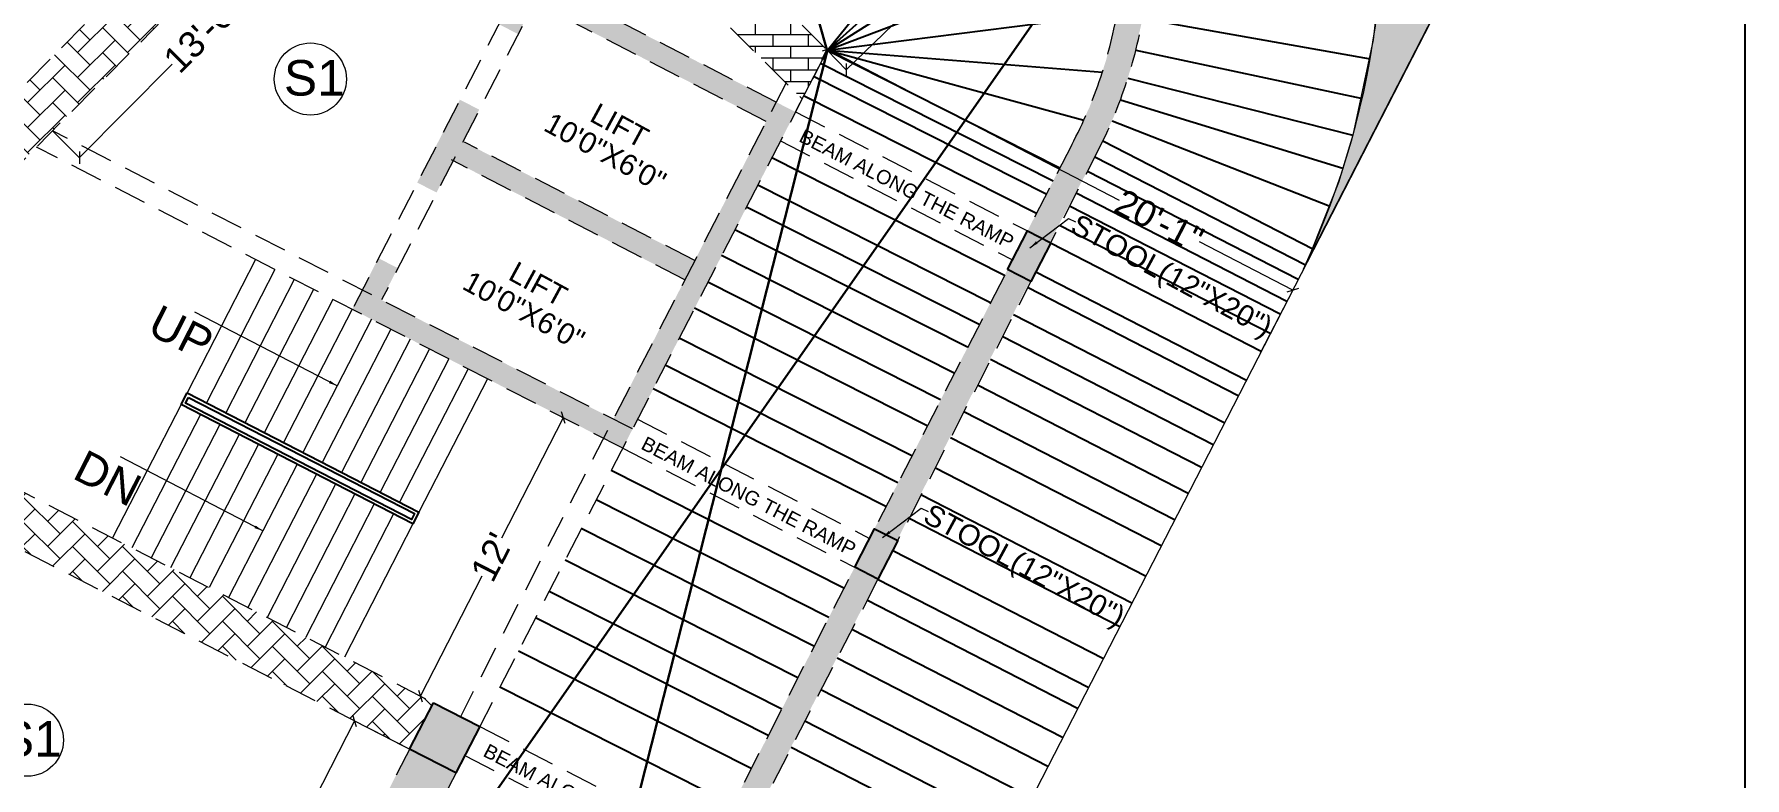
# Model space of a CAD drawing. Header units: inches. Extents: x -13956017 to 293115509, y -946740 to -305538.
# Drawn here: x 1190618 to 1191406, y -919830 to -919487 of the extents above; entities that cross this region are included whole.
import ezdxf
from ezdxf.enums import TextEntityAlignment as Align

# ---------------------------------------------------------------- set-up
doc = ezdxf.new("R2010")
doc.units = ezdxf.units.IN
doc.header["$LTSCALE"] = 6
doc.header["$PDMODE"] = 2
doc.linetypes.add('CONTINOUS', pattern=[2000000.0, 1000000.0, 1000000.0])
doc.linetypes.add('DASHED2', pattern=[0.375, 0.25, -0.125])
for name, color, linetype in [('A-CUTOUT', 3, 'CONTINOUS'), ('COLL SIZE', 160, 'Continuous'), ('DIM', 7, 'Continuous'), ('door', 5, 'Continuous'), ('FURNITURE', 7, 'Continuous'), ('Plot Boundary', 245, 'Continuous'), ('TW', 5, 'Continuous')]:
    doc.layers.add(name, color=color, linetype=linetype)
for name, color, linetype, lineweight in [('column', 240, 'Continuous', 25), ('TEX', 250, 'Continuous', 30), ('v.b', 200, 'Continuous', 5), ('W', 250, 'Continuous', 5), ('wall', 7, 'Continuous', 30)]:
    doc.layers.add(name, color=color, linetype=linetype, lineweight=lineweight)
doc.styles.add('A', font='arial.ttf')
doc.styles.add('ARI', font='arial.ttf')
doc.styles.add('style1', font='arial.ttf')
doc.dimstyles.new('Copy(2) of AA', dxfattribs={"dimtxt": 12, "dimasz": 4, "dimexe": 0.18, "dimexo": 0, "dimgap": 0.09, "dimtad": 0, "dimdec": 0, "dimzin": 0, "dimdsep": 46, "dimlunit": 3, "dimtxsty": 'ARI', "dimblk": 'OBLIQUE', "dimcen": 0.09, "dimclrd": 7, "dimclre": 7, "dimclrt": 7, "dimadec": 0, "dimazin": 0, "dimtfac": 1, "dimtdec": 0, "dimtofl": 0, "dimtmove": 0, "dimatfit": 3, "dimfxl": 1, "dimtolj": 1, "dimtzin": 0, "dimlwd": 5, "dimlwe": 5, "dimarcsym": 0})
pattern_1 = [(45, (50177.4815, -18136.748), (0, 11.494727835), [24.384, -8.128]), (135, (50183.229, -18131.001), (1e-15, 11.494727835), [24.384, -8.128])]

# ---------------------------------------------------------------- blocks, each defined once
blk = doc.blocks.new('_Oblique')
at = {"layer": 'DIM', "color": 0, "lineweight": -2}
blk.add_line((-0.5, -0.5), (0.5, 0.5), dxfattribs=at)
blk = doc.blocks.new('*D168')
at = {"layer": 'Defpoints', "color": 0, "ltscale": 6, "transparency": 16777216}
for p in [(1190765.91, -919803.4), (1190791.2, -919816.39, 3884.48), (1190724.02, -919947.14, 3884.48)]:
    blk.add_point(p, dxfattribs=at)
at = {"layer": 'wall', "color": 7, "lineweight": 5, "ltscale": 6, "transparency": 16777216}
for p, q in [((1190791.2, -919816.39), (1190765.75, -919803.31)), ((1190765.91, -919803.4), (1190741.53, -919850.86)), ((1190698.74, -919934.15), (1190723.12, -919886.68)), ((1190724.02, -919947.14), (1190698.58, -919934.07))]:
    blk.add_line(p, q, dxfattribs=at)
at = {"layer": 'wall', "color": 7, "lineweight": 5, "ltscale": 6, "transparency": 16777216, "xscale": 4, "yscale": 4, "zscale": 4}
for p, rotation in [((1190765.91, -919803.4), 62.80782538478928), ((1190698.74, -919934.15), 242.8078253847893)]:
    blk.add_blockref('_Oblique', p, dxfattribs=dict(at, rotation=rotation))
at = {"layer": 'wall', "color": 7, "ltscale": 6, "transparency": 16777216, "insert": (1190732.33, -919868.77), "char_height": 12, "attachment_point": 5, "rotation": 62.80783, "style": 'ARI'}
blk.add_mtext('\\A1;12\'-3"', dxfattribs=at)
blk = doc.blocks.new('*D170')
at = {"layer": 'Defpoints', "color": 0, "ltscale": 6, "transparency": 16777216}
for p in [(1190861.03, -919663.39, 3884.48), (1190861.99, -919663.88), (1190795.23, -919791.47, 3884.48)]:
    blk.add_point(p, dxfattribs=at)
at = {"layer": 'wall', "color": 7, "lineweight": 5, "ltscale": 6, "transparency": 16777216}
for p, q in [((1190861.99, -919663.88), (1190833.52, -919719.29)), ((1190861.03, -919663.39), (1190862.15, -919663.96)), ((1190796.18, -919791.96), (1190824.65, -919736.56)), ((1190795.23, -919791.47), (1190796.34, -919792.05))]:
    blk.add_line(p, q, dxfattribs=at)
at = {"layer": 'wall', "color": 7, "lineweight": 5, "ltscale": 6, "transparency": 16777216, "xscale": 4, "yscale": 4, "zscale": 4}
for p, rotation in [((1190861.99, -919663.88), 62.80782538404139), ((1190796.18, -919791.96), 242.8078253840414)]:
    blk.add_blockref('_Oblique', p, dxfattribs=dict(at, rotation=rotation))
at = {"layer": 'wall', "color": 7, "ltscale": 6, "transparency": 16777216, "insert": (1190829.08, -919727.92), "char_height": 12, "attachment_point": 5, "rotation": 62.80783, "style": 'ARI'}
blk.add_mtext("\\A1;12'", dxfattribs=at)
blk = doc.blocks.new('*D173')
at = {"layer": 'Defpoints', "color": 0, "ltscale": 6, "transparency": 16777216}
for p in [(1190740.7, -919417.19, 3884.48), (1190626.86, -919531.84, 3884.48), (1190639.24, -919544.13)]:
    blk.add_point(p, dxfattribs=at)
at = {"layer": 'wall', "color": 7, "lineweight": 5, "ltscale": 6, "transparency": 16777216}
for p, q in [((1190740.7, -919417.19), (1190753.2, -919429.61)), ((1190753.08, -919429.48), (1190710.34, -919472.52)), ((1190639.24, -919544.13), (1190681.97, -919501.09)), ((1190626.86, -919531.84), (1190639.36, -919544.25))]:
    blk.add_line(p, q, dxfattribs=at)
at = {"layer": 'wall', "color": 7, "lineweight": 5, "ltscale": 6, "transparency": 16777216, "xscale": 4, "yscale": 4, "zscale": 4}
for p, rotation in [((1190753.08, -919429.48), 45.20233133896607), ((1190639.24, -919544.13), 225.202331338966)]:
    blk.add_blockref('_Oblique', p, dxfattribs=dict(at, rotation=rotation))
at = {"layer": 'wall', "color": 7, "ltscale": 6, "transparency": 16777216, "insert": (1190696.16, -919486.8), "char_height": 12, "attachment_point": 5, "rotation": 45.20233, "style": 'ARI'}
blk.add_mtext('\\A1;13\'-6"', dxfattribs=at)
blk = doc.blocks.new('*D100')
at = {"layer": 'Defpoints', "color": 0, "ltscale": 10, "transparency": 16777216}
for p in [(1191251.66, -919235.09, -4053.76), (1191260.41, -919244.13), (1190983.46, -919494.69, -4053.76)]:
    blk.add_point(p, dxfattribs=at)
at = {"layer": 'Plot Boundary', "color": 7, "lineweight": 5, "ltscale": 10, "transparency": 16777216}
for p, q in [((1191251.66, -919235.09), (1191260.53, -919244.26)), ((1191260.41, -919244.13), (1191187.13, -919315.06)), ((1190992.2, -919503.73), (1191157.39, -919343.85)), ((1190983.46, -919494.69), (1190992.33, -919503.86))]:
    blk.add_line(p, q, dxfattribs=at)
at = {"layer": 'Plot Boundary', "color": 7, "lineweight": 5, "ltscale": 10, "transparency": 16777216, "xscale": 4, "yscale": 4, "zscale": 4}
for p, rotation in [((1191260.41, -919244.13), 44.06520506678532), ((1190992.2, -919503.73), 224.0652050667853)]:
    blk.add_blockref('_Oblique', p, dxfattribs=dict(at, rotation=rotation))
at = {"layer": 'Plot Boundary', "color": 7, "ltscale": 10, "transparency": 16777216, "insert": (1191172.26, -919329.45), "char_height": 12, "attachment_point": 5, "rotation": 44.06521, "style": 'ARI'}
blk.add_mtext('\\A1;31\'-1"', dxfattribs=at)
blk = doc.blocks.new('*D102')
at = {"layer": 'Defpoints', "color": 0, "ltscale": 10, "transparency": 16777216}
for p in [(1190968.86, -919523.1, -8022.88), (1191197.78, -919605.13), (1191182.85, -919633.96, -15663.29)]:
    blk.add_point(p, dxfattribs=at)
at = {"layer": 'Plot Boundary', "color": 7, "lineweight": 5, "ltscale": 10, "transparency": 16777216}
for p, q in [((1190968.86, -919523.1), (1190983.87, -919494.12)), ((1190983.79, -919494.28), (1191117.78, -919563.69)), ((1191197.78, -919605.13), (1191154.73, -919582.83)), ((1191182.85, -919633.96), (1191197.86, -919604.97))]:
    blk.add_line(p, q, dxfattribs=at)
at = {"layer": 'Plot Boundary', "color": 7, "lineweight": 5, "ltscale": 10, "transparency": 16777216, "xscale": 4, "yscale": 4, "zscale": 4}
for p, rotation in [((1190983.79, -919494.28), 152.613915311719), ((1191197.78, -919605.13), 332.613915311719)]:
    blk.add_blockref('_Oblique', p, dxfattribs=dict(at, rotation=rotation))
at = {"layer": 'Plot Boundary', "color": 7, "ltscale": 10, "transparency": 16777216, "insert": (1191136.26, -919573.26), "char_height": 12, "attachment_point": 5, "rotation": 332.61392, "style": 'ARI'}
blk.add_mtext('\\A1;20\'-1"', dxfattribs=at)

msp = doc.modelspace()

# ---------------------------------------------------------------- hatches: boundary and pattern name
at = {"lineweight": 30}
h = msp.add_hatch(color=63, dxfattribs=at)
h.dxf.hatch_style = 1
h.set_gradient(color1=(178, 204, 102), color2=(95, 153, 76), tint=1, name='CYLINDER')
h.paths.add_polyline_path([(1191345.84, -919316.7), (1190806.67, -918849.54), (1190790.96, -918867.68), (1191110.27, -919144.35), (1191133.41, -919166.74), (1191145.26, -919179.8), (1191163.55, -919202.61), (1191175.5, -919219.67), (1191183.94, -919233.03), (1191191.89, -919246.86), (1191199.11, -919260.69), (1191208.27, -919280.55), (1191214.01, -919294.75), (1191220.12, -919312.01), (1191228.08, -919339.8), (1191233.06, -919363.15), (1191237.82, -919398.92), (1191238.94, -919417.15), (1191239.06, -919442.94), (1191238.16, -919460.32), (1191234.79, -919489.95), (1191225.41, -919533.85), (1191218.72, -919555.62), (1191204.56, -919591.7)])
at = {"layer": 'A-CUTOUT', "lineweight": 0, "ltscale": 0.3}
h = msp.add_hatch(dxfattribs=at)
h.set_pattern_fill('AR-BRSTD', color=256, scale=0.08)
h.set_pattern_definition([(0, (50177.4815, -18136.748), (0, 5.419344), []), (90, (50177.4815, -18136.748), (-8.128, 5.419344), [5.419344, -5.419344])])
h.paths.add_polyline_path([(1190349.17, -918864.87), (1190983.46, -919494.69), (1190971.93, -919517.12), (1190332.26, -918881.9)])
at = {"layer": 'COLL SIZE', "lineweight": 25, "ltscale": 100}
h = msp.add_hatch(color=256, dxfattribs=at)
h.dxf.hatch_style = 1
h.paths.add_polyline_path([(1191066.49, -919595.67), (1191075.63, -919577.88), (1191086.3, -919583.36), (1191077.17, -919601.15)])
h = msp.add_hatch(color=256, dxfattribs=at)
h.dxf.hatch_style = 1
h.paths.add_polyline_path([(1190996.09, -919732.7), (1191005.23, -919714.91), (1191015.9, -919720.39), (1191006.77, -919738.18)])
at = {"layer": 'column', "ltscale": 10}
h = msp.add_hatch(color=256, dxfattribs=at)
h.dxf.hatch_style = 1
h.paths.add_polyline_path([(1190832.22, -919482.7), (1190844.3, -919459.18), (1190968.83, -919523.15), (1190889.32, -919677.92), (1190880.42, -919673.35), (1190764.79, -919613.95), (1190776.88, -919590.42), (1190785.77, -919594.99), (1190778.26, -919609.62), (1190884.99, -919664.46), (1190917.9, -919600.41), (1190811.16, -919545.58), (1190803.64, -919560.21), (1190794.75, -919555.64), (1190814.35, -919517.48), (1190823.24, -919522.05), (1190815.73, -919536.68), (1190922.47, -919591.52), (1190955.37, -919527.48), (1190848.63, -919472.64), (1190841.11, -919487.27)])
h = msp.add_hatch(color=256, dxfattribs=at)
h.dxf.hatch_style = 1
h.paths.add_polyline_path([(1190802.17, -919795.04), (1190823.51, -919806.01), (1190812.55, -919827.35), (1190791.2, -919816.39)])
at = {"layer": 'door', "lineweight": 0, "ltscale": 0.3}
h = msp.add_hatch(dxfattribs=at)
h.set_pattern_fill('AR-HBONE', color=256, scale=0.08)
h.set_pattern_definition(pattern_1)
h.paths.add_polyline_path([(1190543.64, -919619.88), (1190583.49, -919541.45), (1190788.53, -919334.96), (1190805.56, -919351.87), (1190619.47, -919539.28), (1190608.98, -919549.85), (1190604.05, -919554.82), (1190547.78, -919664.34), (1190526.43, -919653.38)])
h = msp.add_hatch(dxfattribs=at)
h.set_pattern_fill('AR-HBONE', color=256, scale=0.08)
h.set_pattern_definition([(45, (50255.6245, -17984.647), (0, 11.494727835), [24.384, -8.128]), (135, (50261.372, -17978.9), (1e-15, 11.494727835), [24.384, -8.128])])
h.paths.add_polyline_path([(1190757.81, -919799.23), (1190791.2, -919816.39), (1190802.17, -919795.04), (1190385.08, -919580.76), (1190374.12, -919602.11), (1190534.68, -919684.6), (1190713.73, -919776.59)])
h = msp.add_hatch(dxfattribs=at)
h.set_pattern_fill('AR-HBONE', color=256, scale=0.08)
h.set_pattern_definition(pattern_1)
h.paths.add_polyline_path([(1190333.07, -920760.63), (1190812.55, -919827.35), (1190791.2, -919816.39), (1190258.41, -920853.44), (1190283.58, -920856.96)])
at = {"layer": 'Plot Boundary', "ltscale": 10}
h = msp.add_hatch(dxfattribs=at)
h.set_pattern_fill('AR-CONC', color=250, scale=0.06)
h.set_pattern_definition([(50, (-10176.227, -16103.079), (10.93108014, -0.95634513), [1.143, -12.573]), (355, (-10176.227, -16103.079), (-2.114605285, 11.463410714), [0.9144, -10.05843505]), (100.4514447, (-10175.316, -16103.158), (8.816474825, 10.507065115), [0.97140053, -10.68541468]), (46.1842, (-10176.227, -16100.03), (16.26474245, -2.52253968), [1.7145, -18.8595]), (96.6355576, (-10174.871, -16100.241), (14.24424804, 14.84556748), [1.45710139, -16.02813649]), (351.1841512, (-10176.227, -16100.03), (14.24424804, 14.84556748), [1.37159802, -15.08758392]), (21, (-10174.703, -16100.793), (9.096863476, -6.13591189), [1.143, -12.573]), (326, (-10174.703, -16100.793), (3.7081217, 11.05127797), [0.9144, -10.0584]), (71.451445, (-10173.945, -16101.304), (12.80498516, 4.91536613), [0.97140053, -10.68539626]), (37.5, (-10176.227, -16103.0786), (0.185316195, 5.073302332), [0, -9.93648, 0, -10.2108, 0, -10.0965]), (7.5, (-10176.227, -16103.0786), (4.00917975, 6.01083449), [0, -5.82168, 0, -9.70788, 0, -3.8481]), (327.5, (-10179.6254, -16103.0786), (8.13543571, -0.34372464), [0, -3.81, 0, -11.8872, 0, -15.7734]), (317.5, (-10181.1494, -16103.0786), (8.887750883, 1.525589462), [0, -4.953, 0, -7.89432, 0, -11.2014])])
h.paths.add_polyline_path([(1190714.48, -918936.85), (1191064.73, -919284.57), (1191070.15, -919290.36), (1191077.16, -919297.93), (1191083.43, -919304.87), (1191091.75, -919315.82), (1191095.8, -919321.72), (1191102.2, -919331.98), (1191108.3, -919343.13), (1191114.28, -919355.88), (1191118.57, -919366.61), (1191121.6, -919375.4), (1191124.6, -919385.57), (1191128.59, -919403.48), (1191130.44, -919415.83), (1191131.09, -919421.92), (1191131.82, -919432.8), (1191131.99, -919444.65), (1191131.43, -919457.64), (1191130.23, -919469.62), (1191128.6, -919480.19), (1191123.78, -919501.09), (1191120.36, -919512.07), (1191115.35, -919525.33), (1191106.59, -919543.87), (1191093.34, -919568.71), (1190429.44, -920862.86), (1190418.47, -920857), (1191095.99, -919538.24), (1191104.13, -919521.04), (1191108.18, -919510.56), (1191111.85, -919499.16), (1191114.73, -919488.13), (1191117.9, -919471.18), (1191119.5, -919456.21), (1191119.98, -919438.6), (1191117.49, -919409.78), (1191112.6, -919387.2), (1191102.77, -919359.49), (1191095.96, -919345.41), (1191087.66, -919331.2), (1191075.42, -919314.07), (1191073.1, -919311.2), (1190706.06, -918945.39)])

# ---------------------------------------------------------------- linework, layer by layer
at = {"layer": 'COLL SIZE', "lineweight": 25, "ltscale": 100}
for points, elevation in [([(1191066.49, -919595.67), (1191075.63, -919577.88), (1191086.3, -919583.36), (1191077.17, -919601.15), (1191066.49, -919595.67)], -4586.31), ([(1190996.09, -919732.7), (1191005.23, -919714.91), (1191015.9, -919720.39), (1191006.77, -919738.18), (1190996.09, -919732.7)], -4501.66)]:
    msp.add_lwpolyline(points, dxfattribs=dict(at, elevation=elevation))
at = {"layer": 'column', "ltscale": 10, "elevation": -8022.88}
msp.add_lwpolyline([(1190802.17, -919795.04), (1190823.51, -919806.01), (1190812.55, -919827.35), (1190791.2, -919816.39), (1190802.17, -919795.04)], dxfattribs=at)
at = {"layer": 'Plot Boundary', "color": 252, "ltscale": 10}
for p, q in [((1190983.53, -919494.77), (1191098.69, -919351.35, -7950.85)), ((1190983.53, -919494.77), (1191110.57, -919380.3, -15704.63)), ((1190983.53, -919494.77), (1191117.49, -919409.78, -15704.63)), ((1190983.53, -919494.77), (1191120, -919442.81, -15704.63)), ((1190983.53, -919494.77), (1191116.84, -919477.78, -15704.63)), ((1191128.6, -919480.19, -15704.63), (1191233.34, -919498.71, -20956.81)), ((1190983.46, -919494.69), (1191090.55, -919548.83, -15569.62)), ((1190983.53, -919494.77), (1191101.58, -919526.89, -15704.63)), ((1190983.6, -919494.76, -7.79), (1191110.13, -919504.78, -15704.63)), ((1191125.5, -919494.64, -15704.63), (1191229.06, -919516.75, -17678.62)), ((1190980.3, -919500.74, 16.87), (1191087.39, -919554.88, -15552.75)), ((1190977.18, -919506.61, -4036.9), (1191084.28, -919560.75, -19606.51)), ((1191121.83, -919507.59, -15704.63), (1191225.41, -919533.85, -17678.62)), ((1190972.61, -919515.51, -4036.9), (1191079.71, -919569.65, -19606.51)), ((1191118.4, -919517.57, -15704.63), (1191220.74, -919549.05, -17678.62)), ((1191114.58, -919527.15, -15704.63), (1191214.5, -919566.36, -17678.62)), ((1191110.33, -919536.48, -19141.01), (1191207.31, -919586.23, -16019.4)), ((1190957.91, -919544.12, -4036.9), (1191065.01, -919598.26, -19606.51)), ((1191103.24, -919550.39, -19056.65), (1191200.22, -919600.15, -15935.05)), ((1191106.64, -919543.77, -19141.01), (1191203.62, -919593.53, -16019.4)), ((1190951.47, -919556.66, -4036.9), (1191058.57, -919610.8, -19606.51)), ((1190946.3, -919566.72, -4036.9), (1191053.4, -919620.86, -19606.51)), ((1191094.93, -919566.29, -23042.89), (1191191.91, -919616.04, -19921.28)), ((1191098.04, -919560.41, -18989.12), (1191195.02, -919610.17, -15867.52)), ((1190940.94, -919577.16, -4036.9), (1191048.04, -919631.3, -19606.51)), ((1191090.35, -919575.19, -23042.89), (1191187.34, -919624.94, -19921.28)), ((1190934.8, -919589.1, -4036.9), (1191041.9, -919643.24, -19606.51)), ((1191086.27, -919583.41, -8022.68), (1191183.25, -919633.17, -4901.08)), ((1191079.42, -919596.76, -8022.69), (1191176.4, -919646.51, -4901.09)), ((1190928.56, -919601.26, -4036.9), (1191035.65, -919655.4, -19606.51)), ((1191075.65, -919603.8, -23042.89), (1191172.64, -919653.55, -19921.28)), ((1190922.4, -919613.25, -4036.9), (1191029.49, -919667.39, -19606.51)), ((1191069.21, -919616.33, -23042.89), (1191166.2, -919666.09, -19921.28)), ((1190915.26, -919627.14, -4036.9), (1191022.36, -919681.28, -19606.51)), ((1191064.05, -919626.39, -23042.89), (1191161.03, -919676.15, -19921.28)), ((1191058.68, -919636.83, -23042.89), (1191155.66, -919686.59, -19921.28)), ((1190908.87, -919639.58, -4036.9), (1191015.97, -919693.72, -19606.51)), ((1190903.37, -919650.46, -4036.9), (1191010.46, -919704.6, -19606.51)), ((1191052.55, -919648.77, -23042.89), (1191149.53, -919698.53, -19921.28)), ((1191046.3, -919660.94, -23042.89), (1191143.28, -919710.7, -19921.28)), ((1191040.14, -919672.93, -23042.89), (1191137.12, -919722.68, -19921.28)), ((1190883.98, -919688.03, -4036.9), (1190991.07, -919742.17, -19606.51)), ((1191033.01, -919686.81, -23042.89), (1191129.99, -919736.57, -19921.28)), ((1191026.61, -919699.25, -23042.89), (1191123.59, -919749.01, -19921.28)), ((1190877.08, -919701.46, -4036.9), (1190984.18, -919755.6, -19606.51)), ((1190870.25, -919714.75, -4036.9), (1190977.35, -919768.89, -19606.51)), ((1191021.11, -919710.14, -23042.89), (1191118.09, -919759.89, -19921.28)), ((1190862.79, -919729.27, -4036.9), (1190969.89, -919783.41, -19606.51)), ((1191013.59, -919724.89, -7938.08), (1191110.57, -919774.65, -4816.47)), ((1191006.57, -919738.15, -7938.04), (1191103.55, -919787.91, -4816.43)), ((1190855.41, -919743.64, -4036.9), (1190962.51, -919797.78, -19606.51)), ((1191001.72, -919747.71, -23042.89), (1191098.7, -919797.46, -19921.28)), ((1190849.18, -919755.76, -4036.9), (1190956.28, -919809.9, -19606.51)), ((1190994.82, -919761.13, -23042.89), (1191091.81, -919810.89, -19921.28)), ((1190841.32, -919771.06, -4036.9), (1190948.42, -919825.2, -19606.51)), ((1190987.99, -919774.42, -23042.89), (1191084.98, -919824.18, -19921.28)), ((1190832.78, -919787.68, -4036.9), (1190939.88, -919841.82, -19606.51)), ((1190980.53, -919788.94, -23042.89), (1191077.52, -919838.7, -19921.28)), ((1190973.15, -919803.31, -23042.89), (1191070.13, -919853.07, -19921.28)), ((1190966.92, -919815.44, -23042.89), (1191063.91, -919865.19, -19921.28))]:
    msp.add_line(p, q, dxfattribs=at)
at = {"layer": 'TEX', "lineweight": 25, "ltscale": 0.3, "elevation": 2838.69}
msp.add_lwpolyline([(1188493.91, -918352.89), (1191405.79, -918352.89), (1191405.79, -921525.53), (1188493.91, -921525.53)], close=True, dxfattribs=at)
at = {"layer": 'TW', "ltscale": 10, "elevation": -4053.76}
msp.add_lwpolyline([(1190688.79, -919652.47), (1190795.52, -919707.31), (1190792.78, -919712.64), (1190686.04, -919657.81), (1190688.79, -919652.47)], dxfattribs=at)
msp.add_lwpolyline([(1190689.43, -919654.49), (1190793.5, -919707.96), (1190792.13, -919710.62), (1190688.06, -919657.16)], close=True, dxfattribs=at)
at = {"layer": 'v.b', "linetype": 'DASHED2', "ltscale": 10}
for p, q in [((1190349.17, -918864.87, -8022.88), (1190983.46, -919494.69, -4053.76)), ((1190332.26, -918881.9, -8022.88), (1190971.93, -919517.12, -4053.76)), ((1190583.49, -919541.45, -8022.88), (1190798.4, -919325.03, -4053.76)), ((1190604.05, -919554.82, -4053.76), (1190740.7, -919417.19, -4053.76)), ((1190955.37, -919527.48, -4053.76), (1190740.7, -919417.19, -4053.76)), ((1190959.94, -919518.58, -4053.76), (1190748.09, -919409.75, -4053.76)), ((1190844.38, -919459.21, -4053.76), (1190764.86, -919613.98, -4053.76)), ((1190853.27, -919463.78, -4053.76), (1190778.33, -919609.66, -4053.76)), ((1190983.46, -919494.69, -4053.76), (1190823.51, -919806.01, -4053.76)), ((1190964.5, -919509.69, -4053.76), (1190814.62, -919801.44, -4053.76)), ((1190968.86, -919523.1, -8022.88), (1191075.63, -919577.88, -4586.31)), ((1190893.89, -919669.03, -4053.76), (1190626.86, -919531.84, -4053.76)), ((1191095.99, -919538.24, -15704.63), (1190418.47, -920857, 1109.33)), ((1191109.29, -919538.62, -15704.63), (1190429.15, -920862.47, 1220.27)), ((1190889.32, -919677.92, -7938.24), (1190619.47, -919539.28, -4053.76)), ((1190922.5, -919591.46, -4053.76), (1190816.57, -919537.04, -4053.76)), ((1190962, -919536.44, -8022.88), (1191068.77, -919591.22, -4586.31)), ((1190917.93, -919600.35, -4053.76), (1190810.59, -919545.21, -4053.76)), ((1190385.02, -919580.73, -4053.76), (1190823.51, -919806.01, -4053.76)), ((1190374.05, -919602.07, -4053.76), (1190812.55, -919827.35, -4053.76)), ((1190896.17, -919664.58, -7938.28), (1191002.94, -919719.36, -4501.7)), ((1190889.32, -919677.92, -7938.28), (1190996.08, -919732.7, -4501.7)), ((1190802.17, -919795.04, -4053.76), (1190258.41, -920853.44, -7760.89)), ((1190823.51, -919806.01, -4053.76), (1190283.58, -920856.96, -7734.82)), ((1190823.51, -919806.01, -8022.88), (1190930.28, -919860.79, -4586.31)), ((1190816.66, -919819.35, -8022.88), (1190923.43, -919874.13, -4586.31))]:
    msp.add_line(p, q, dxfattribs=at)
for radius in [217.43, 205.43]:
    msp.add_arc((1190914.57, -919441.86, -15704.63), radius, 332.01896, 45.94883, dxfattribs=at)
at = {"layer": 'W', "linetype": 'Continuous', "lineweight": 30}
for p, q in [((1190876.34, -919114.47, -6185.43), (1190983.22, -919494.46)), ((1190745.37, -919958.11, -8022.88), (1191119.2, -919423.68, -15704.63)), ((1190983.53, -919494.77), (1190852.14, -920012.89, -4586.31))]:
    msp.add_line(p, q, dxfattribs=at)
at = {"layer": 'W', "ltscale": 10}
for p, q in [((1191345.84, -919316.7, -17678.62), (1190526.1, -920912.29, -7542.87)), ((1190720.32, -919591.1, -4053.76), (1190688.79, -919652.47, -4053.76)), ((1190729.21, -919595.67, -4053.76), (1190697.68, -919657.04, -4053.76)), ((1190738.11, -919600.24, -4053.76), (1190706.58, -919661.61, -4053.76)), ((1190747, -919604.81, -4053.76), (1190715.47, -919666.18, -4053.76)), ((1190755.9, -919609.38, -4053.76), (1190724.36, -919670.75, -4053.76)), ((1190764.79, -919613.95, -4053.76), (1190733.26, -919675.32, -4053.76)), ((1190773.69, -919618.52, -4053.76), (1190742.15, -919679.89, -4053.76)), ((1190782.58, -919623.08, -4053.76), (1190751.05, -919684.46, -4053.76)), ((1190791.48, -919627.65, -4053.76), (1190759.94, -919689.03, -4053.76)), ((1190800.37, -919632.22, -4053.76), (1190768.84, -919693.6, -4053.76)), ((1190809.27, -919636.79, -4053.76), (1190777.73, -919698.17, -4053.76)), ((1190818.16, -919641.36, -4053.76), (1190786.63, -919702.74, -4053.76)), ((1190827.05, -919645.93, -4053.76), (1190795.52, -919707.31, -4053.76)), ((1190686.04, -919657.81, -4053.76), (1190654.51, -919719.18, -4053.76)), ((1190694.94, -919662.38, -4053.76), (1190663.41, -919723.75, -4053.76)), ((1190703.83, -919666.95, -4053.76), (1190672.3, -919728.32, -4053.76)), ((1190712.73, -919671.52, -4053.76), (1190681.2, -919732.89, -4053.76)), ((1190721.62, -919676.09, -4053.76), (1190690.09, -919737.46, -4053.76)), ((1190730.52, -919680.66, -4053.76), (1190698.99, -919742.03, -4053.76)), ((1190739.41, -919685.23, -4053.76), (1190707.88, -919746.6, -4053.76)), ((1190748.31, -919689.8, -4053.76), (1190716.78, -919751.17, -4053.76)), ((1190757.2, -919694.37, -4053.76), (1190725.67, -919755.74, -4053.76)), ((1190766.1, -919698.94, -4053.76), (1190734.57, -919760.31, -4053.76)), ((1190774.99, -919703.51, -4053.76), (1190743.46, -919764.88, -4053.76)), ((1190783.89, -919708.07, -4053.76), (1190752.36, -919769.45, -4053.76)), ((1190792.78, -919712.64, -4053.76), (1190761.25, -919774.02, -4053.76))]:
    msp.add_line(p, q, dxfattribs=at)
at = {"layer": 'W', "ltscale": 10, "elevation": -17678.62}
msp.add_lwpolyline([(1191238.16, -919460.32), (1191234.79, -919489.95), (1191225.41, -919533.85), (1191218.72, -919555.62), (1191204.56, -919591.7), (1191345.84, -919316.7)], dxfattribs=at)
at = {"layer": 'W', "ltscale": 10}
for centre in [(1190745.57, -919507.99), (1190615.31, -919812.23)]:
    msp.add_circle(centre, 16.6, dxfattribs=at)
msp.add_arc((1190854.55, -919431.71, -20956.81), 384.67, 334.80421, 48.3349, dxfattribs=at)
at = {"layer": 'wall', "color": 2, "ltscale": 6}
msp.add_line((1190983.46, -919494.69, -4053.76), (1190981.17, -919499.14, -4053.76), dxfattribs=at)

# ---------------------------------------------------------------- texts
at = {"style": 'A'}
for p in [(1190733.41, -919515.6), (1190603.15, -919819.83)]:
    msp.add_text('S1', height=16.356, dxfattribs=at).set_placement(p)
at = {"layer": 'FURNITURE', "style": 'style1'}
for p in [(1191018.55, -919561.41, -3080.91), (1190945.86, -919702.89, -2996.26), (1190873.2, -919844.32, -3080.91)]:
    msp.add_text('BEAM ALONG THE RAMP', height=6.4896, rotation=332.83921, dxfattribs=at).set_placement(p, align=Align.CENTER)
at = {"layer": 'wall', "lineweight": 25, "style": 'ARI'}
for s, height, rotation, p in [('LIFT', 9.6, 331.49164, (1190873.51, -919527.01, -13103.36)), ('10\'0"X6\'0"', 9.6, 331.49164, (1190852.31, -919531.34, -13103.36)), ('STOOL(12"X20")', 9.6, 331.49164, (1191094.71, -919578.13, -15543.89)), ('10\'0"X6\'0"', 9.6, 331.49164, (1190814.84, -919604.27, -13103.36)), ('LIFT', 9.6, 331.49164, (1190836.04, -919599.95, -13103.36)), ('UP', 15, 333.05188, (1190669.73, -919624.75, -11992)), ('DN', 15, 333.05188, (1190635.45, -919691.46, -11992)), ('STOOL(12"X20")', 9.6, 331.49164, (1191026.9, -919711.43, -20045.56))]:
    msp.add_text(s, height=height, rotation=rotation, dxfattribs=at).set_placement(p)

# ---------------------------------------------------------------- dimensions: what is measured, and where the dimension line sits
at = {"layer": 'Plot Boundary', "color": 252, "ltscale": 10}
for base, p1, p2, angle, picture, middle in [((1191260.41, -919244.13), (1190983.46, -919494.69, -4053.76), (1191251.66, -919235.09, -4053.76), 44.06521, '*D100', (1191172.26, -919329.45)), ((1191197.78, -919605.13), (1190968.86, -919523.1, -8022.88), (1191182.85, -919633.96, -15663.29), 332.61392, '*D102', (1191136.26, -919573.26))]:
    dim = msp.add_linear_dim(base=base, p1=p1, p2=p2, angle=angle, dimstyle='Copy(2) of AA', override={"dimfxl": 0, "dimarcsym": 1}, dxfattribs=at)
    dim.commit()
    dim.dimension.update_dxf_attribs({"geometry": picture, "text_midpoint": middle, "dimtype": 129})
at = {"layer": 'wall', "ltscale": 6}
for p1, p2, distance, picture, middle in [((1190740.7, -919417.19, -4053.76), (1190626.86, -919531.84, -4053.76), 17.44, '*D173', (1190696.16, -919486.8, -7938.24)), ((1190795.23, -919791.47, -4053.76), (1190861.03, -919663.39, -4053.76), -1.07, '*D170', (1190829.08, -919727.92, -7938.24)), ((1190724.02, -919947.14, -4053.76), (1190791.2, -919816.39, -4053.76), 28.43, '*D168', (1190732.33, -919868.77, -7938.24))]:
    dim = msp.add_aligned_dim(p1=p1, p2=p2, distance=distance, dimstyle='Copy(2) of AA', override={"dimfxl": 2, "dimarcsym": 1}, dxfattribs=at)
    dim.commit()
    dim.dimension.update_dxf_attribs({"geometry": picture, "text_midpoint": middle})

# ---------------------------------------------------------------- leaders
at = {"layer": 'W', "lineweight": 30, "ltscale": 10}
for points in [[(1190757.92, -919649.2, -4053.76), (1190692.4, -919615.2, -4053.76)], [(1190723.65, -919715.91, -4053.76), (1190658.12, -919681.91, -4053.76)]]:
    msp.add_leader(points, dimstyle='Copy(2) of AA', override={"dimgap": 0.09, "dimtad": 0}, dxfattribs=at)
at = {"layer": 'wall', "color": 2, "ltscale": 6}
for points in [[(1191076.75, -919585.6), (1191094.48, -919572.2), (1191097.73, -919573.73)], [(1191008.94, -919718.9, -4501.66), (1191026.67, -919705.5, -4501.66), (1191029.91, -919707.03, -4501.66)]]:
    msp.add_leader(points, dimstyle='Copy(2) of AA', override={"dimgap": 0.09, "dimtad": 0, "dimfxl": 0.18, "dimarcsym": 1}, dxfattribs=at)

doc.saveas('drawing.dxf')
